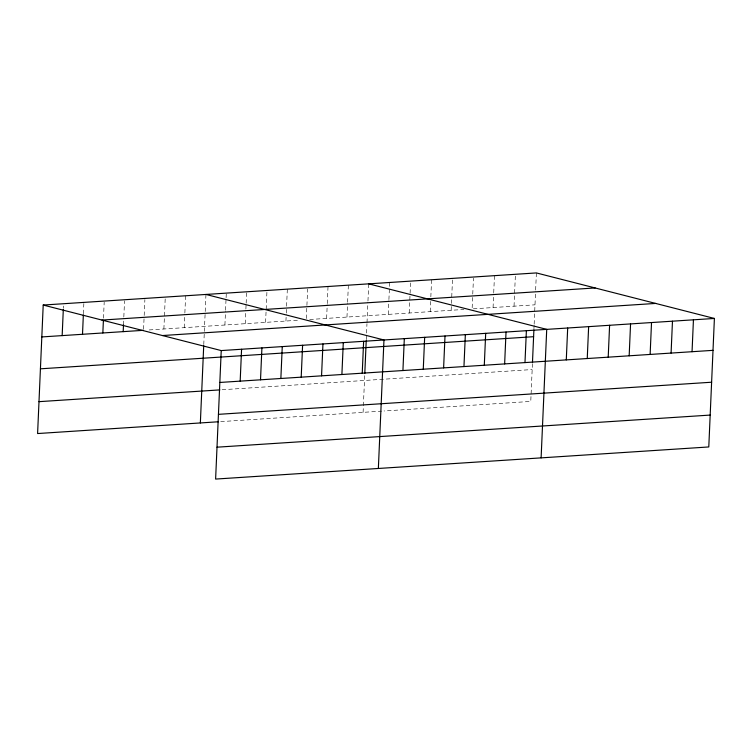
<?xml version="1.0" encoding="UTF-8"?>
<svg xmlns="http://www.w3.org/2000/svg" width="752" height="752" viewBox="0 0 752 752"><rect width="100%" height="100%" fill="white"/><g stroke="black" fill="none" stroke-linecap="round" stroke-linejoin="round"><path stroke-width="0.56" stroke-dasharray="3.76 2.82" d="M63.356 308.273L63.45 305.998M83.397 313.781L83.848 303.535M103.494 318.152L104.19 302.21M123.488 324.808L123.789 317.974M123.836 316.827L124.531 300.885M143.585 329.179L144.13 316.648M144.177 315.511L144.882 299.559M163.88 328.991L165.271 297.096M184.221 327.665L184.823 313.998M184.87 312.86L185.612 295.771M203.773 344.557L205.164 312.672M205.211 311.535L205.954 294.446M224.904 325.014L225.506 311.347M225.553 310.209L226.051 298.817M226.098 297.679L226.305 293.12M245.255 323.689L245.848 310.021M245.895 308.884L246.101 304.325M246.148 303.188L246.647 291.795M265.597 322.364L266.988 290.469M285.939 321.038L286.239 314.204M286.286 313.067L286.54 307.371M286.587 306.233L287.33 289.144M306.337 318.575L307.624 288.965M326.622 318.387L327.223 304.72M327.27 303.582L328.022 286.503M346.973 317.062L347.565 303.394M347.612 302.257L348.364 285.177M363.094 412.35L364.739 374.599M366.271 339.65L366.967 323.708M367.014 322.57L367.907 302.069M367.963 300.932L368.706 283.852M388.276 314.374L388.869 300.706M388.916 299.569L389.668 282.479M409.229 313.011L410.63 281.116M430.191 311.648L430.642 301.392M430.84 296.843L431.582 279.753M451.153 310.285L451.397 304.588M451.454 303.451L452.544 278.39M472.162 307.775L472.707 295.245M472.754 294.107L473.459 278.165M493.068 307.549L493.669 293.882M493.716 292.744L494.468 275.655M514.03 306.186L515.421 274.292M532.425 363.686L530.771 401.427L384.056 410.987M533.948 328.727L534.099 325.315M534.146 324.178L535.593 291.156M535.64 290.018L536.383 272.929M149.187 329.949L299.503 320.155M309.674 319.497L463.965 309.448M473.281 308.837L534.992 304.823M222.084 389.743L532.162 369.552M220.693 421.628L381.725 411.137"/><path stroke-width="1.13" d="M43.212 305.049L221.229 350.573L215.617 479.071L708.788 446.951L714.4 318.453L536.383 272.929L43.212 305.049L37.6 433.547L218.428 421.769M62.162 335.608L63.309 309.42M82.504 334.292L83.35 314.928M102.845 332.967L103.4 320.437M123.196 331.641L123.488 324.808M200.352 422.953L203.717 345.694M240.179 381.132L241.571 349.248M260.521 379.816L261.912 347.922M280.863 378.491L282.254 346.597M301.204 377.166L302.595 345.271M321.555 375.84L322.946 343.946M341.897 374.515L343.288 342.621M362.238 373.189L363.63 341.295M364.795 373.434L366.215 340.788M378.359 468.477L383.971 339.97L205.954 294.446M402.922 370.539L404.313 338.644M423.273 369.213L424.664 337.319M443.614 367.888L445.005 335.994M463.956 366.562L465.347 334.668M484.297 365.237L485.689 333.343M504.639 363.912L506.03 332.027M524.981 362.586L526.381 330.701M532.472 362.511L533.901 329.874M541.111 457.874L546.723 329.376L368.706 283.852M566.284 359.898L567.685 328.004M587.246 358.535L588.637 326.641M608.208 357.172L609.599 325.278M629.17 355.809L630.561 323.915M650.132 354.436L651.523 322.552M671.085 353.073L672.476 321.179M692.047 351.71L693.438 319.816M101.952 320.07L595.133 287.95M41.821 336.934L143.538 330.316M162.479 335.542L655.659 303.432M221.229 350.573L714.4 318.453M40.429 368.818L533.6 336.699M219.838 382.458L713.009 350.347M38.991 401.662L219.819 389.893M218.437 414.343L711.618 382.223M217.008 447.186L710.179 415.076"/></g></svg>
